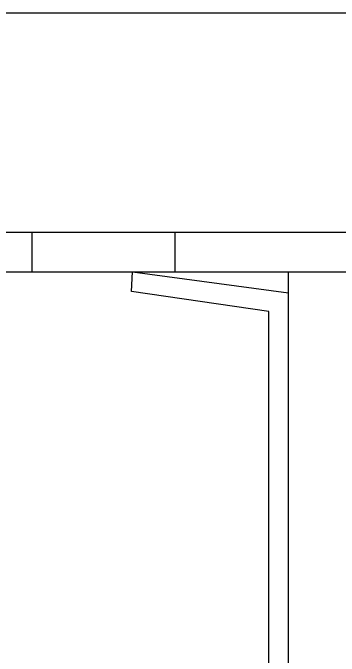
# Model space of a CAD drawing. Header units: millimetres. Extents: x -17017 to 2697, y 1903 to 18260.
# Drawn here: x -16982.0441 to -16981.9781, y 18253.0872 to 18253.2176 of the extents above; entities that cross this region are included whole.
import ezdxf

# ---------------------------------------------------------------- set-up
doc = ezdxf.new("R2010")
doc.units = ezdxf.units.MM
doc.layers.add('55', color=7, linetype='Continuous')
doc.layers.add('OP-MOB-MOVIL', color=8, linetype='Continuous')

# ---------------------------------------------------------------- blocks, each defined once
blk = doc.blocks.new('mesas y sillas de cafeteria')
for p, q in [((50.07697, -14.21145), (50.07697, -14.25145)), ((50.22168, -14.21145), (50.22168, -14.25145)), ((50.33697, -14.93145), (50.33697, -14.25145))]:
    blk.add_line(p, q)
blk.add_lwpolyline([(49.97697, -14.21145), (49.97697, -14.25145), (50.77697, -14.25145), (50.77697, -14.21145)], close=True)
blk.add_lwpolyline([(50.33697, -14.75245), (50.15798, -14.93145), (50.12141, -14.93145), (50.12141, -14.91145), (50.14969, -14.91145), (50.31697, -14.74417), (50.31697, -14.29148), (50.1778, -14.27141), (50.17898, -14.25145), (50.33697, -14.27263)])

msp = doc.modelspace()

# ---------------------------------------------------------------- linework, layer by layer
at = {"layer": '55', "linetype": 'ByBlock'}
msp.add_line((-16982.35471, 18253.21758), (-16978.91639, 18253.21758), dxfattribs=at)

# ---------------------------------------------------------------- block references
at = {"layer": 'OP-MOB-MOVIL', "xscale": 0.2, "yscale": 0.2, "zscale": 0.2}
msp.add_blockref('mesas y sillas de cafeteria', (-16992.0557, 18256.01537), dxfattribs=at)

doc.saveas('drawing.dxf')
